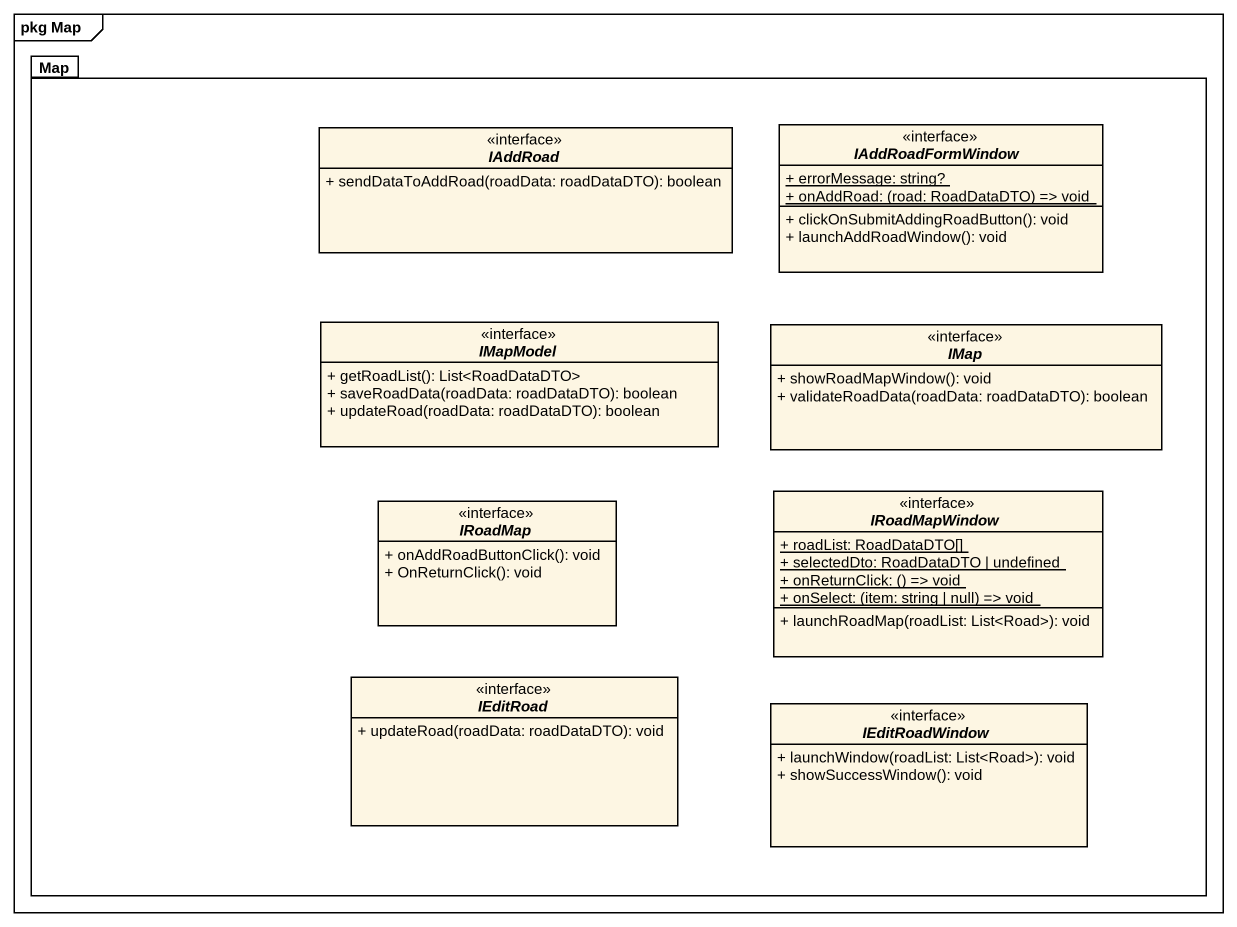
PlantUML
@startuml
mainframe pkg Map
hide circle
hide empty members
skinparam classAttributeIconSize 0
package "Map" as Map_ {
  interface IAddRoad {
    + sendDataToAddRoad(roadData: roadDataDTO): boolean
  }
  interface IAddRoadFormWindow {
    {static} + errorMessage: string?
    {static} {field} + onAddRoad: (road: RoadDataDTO) => void
    + clickOnSubmitAddingRoadButton(): void
    + launchAddRoadWindow(): void
  }
  interface IMapModel {
    + getRoadList(): List<RoadDataDTO>
    + saveRoadData(roadData: roadDataDTO): boolean
    + updateRoad(roadData: roadDataDTO): boolean
  }
  interface IMap {
    + showRoadMapWindow(): void
    + validateRoadData(roadData: roadDataDTO): boolean
  }
  interface IRoadMap {
    + onAddRoadButtonClick(): void
    + OnReturnClick(): void
  }
  interface IRoadMapWindow {
    {static} + roadList: RoadDataDTO[]
    {static} + selectedDto: RoadDataDTO | undefined
    {static} {field} + onReturnClick: () => void
    {static} {field} + onSelect: (item: string | null) => void
    + launchRoadMap(roadList: List<Road>): void
  }
  interface IEditRoad {
    + updateRoad(roadData: roadDataDTO): void
  }
  interface IEditRoadWindow {
    + launchWindow(roadList: List<Road>): void
    + showSuccessWindow(): void
  }
}
@enduml
